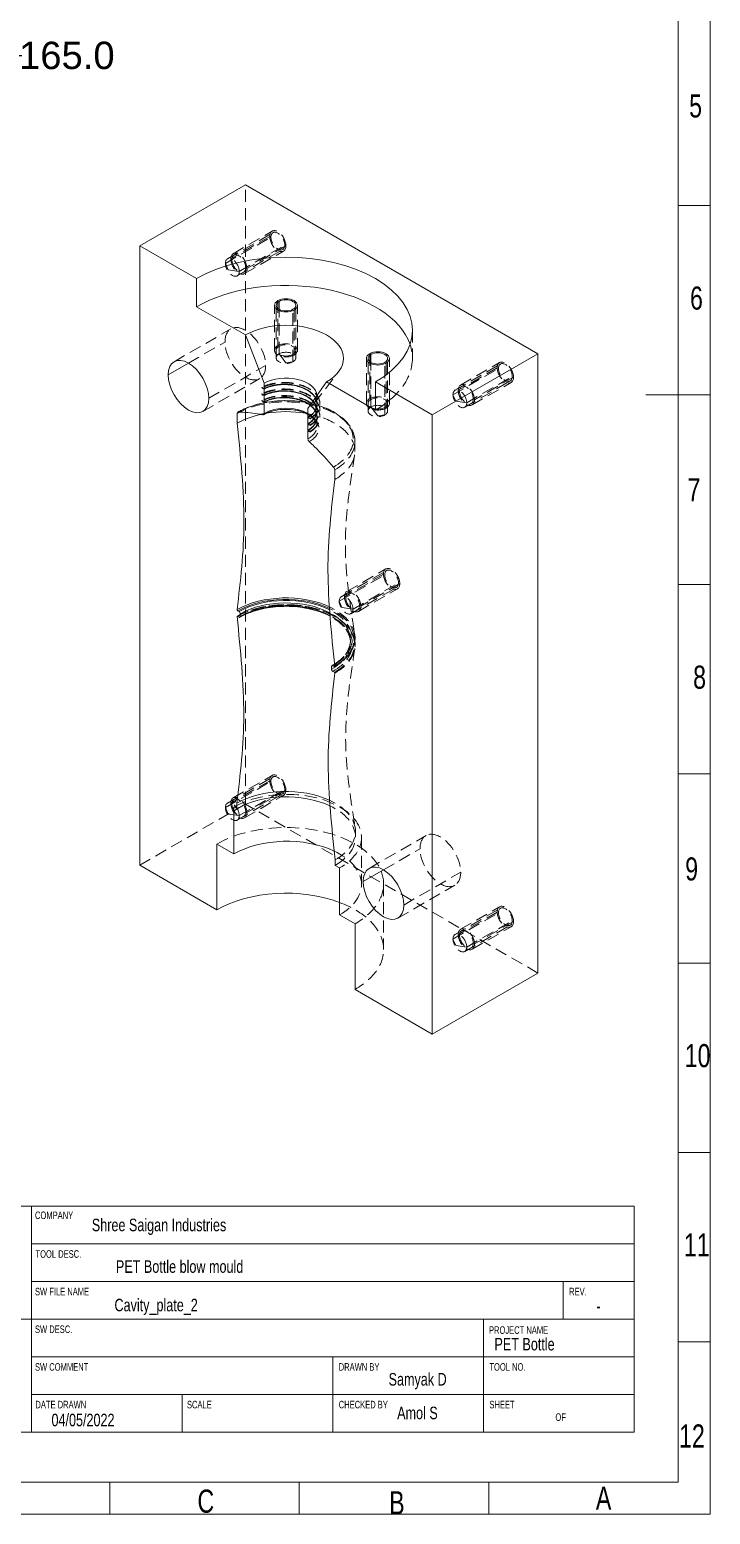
# Model space of a CAD drawing. Header units: millimetres. Extents: x -4200 to 3581, y -7493 to -4075.
# Drawn here: x 595 to 844, y -7493 to -6951 of the extents above; entities that cross this region are included whole.
import ezdxf
from ezdxf.enums import TextEntityAlignment as Align

# ---------------------------------------------------------------- set-up
doc = ezdxf.new("R2010")
doc.units = ezdxf.units.MM
doc.header["$LTSCALE"] = 0.7
doc.linetypes.add('HIDDEN', pattern=[9.525, 6.35, -3.175])
doc.linetypes.add('SLD-SOLID', pattern=[0])
doc.layers.add('BORDER', color=174, linetype='Continuous')
doc.layers.add('DIM___NOTES', color=5, linetype='SLD-SOLID')
doc.layers.add('dim', color=50, linetype='Continuous', lineweight=5)
doc.layers.add('out txt', color=202, linetype='Continuous', lineweight=13)
doc.styles.add('SLDTEXTSTYLE0', font='TXT', dxfattribs={"width": 0.75})
doc.styles.get("Standard").update_dxf_attribs({"font": 'arial.ttf'})
doc.dimstyles.get("Standard").update_dxf_attribs({"dimtxt": 10, "dimasz": 11, "dimexe": 0.18, "dimexo": 0.0625, "dimgap": 0.09, "dimtad": 0, "dimtih": 1, "dimtoh": 1, "dimdec": 1, "dimzin": 0, "dimdsep": 46, "dimtxsty": 'Standard', "dimcen": 0.09, "dimadec": 0, "dimazin": 0, "dimtfac": 1, "dimtdec": 1, "dimtofl": 0, "dimtmove": 0, "dimatfit": 3, "dimfxl": 1, "dimtolj": 1, "dimtzin": 0, "dimarcsym": 0})

# ---------------------------------------------------------------- blocks, each defined once
blk = doc.blocks.new('*D62')
at = {"layer": 'Defpoints', "color": 0, "transparency": 16777216}
for p in [(553.14, -6960.43), (592.53, -6960.43), (463.14, -7125.43)]:
    blk.add_point(p, dxfattribs=at)
at = {"layer": 'dim', "color": 0, "lineweight": -2, "transparency": 16777216}
blk.add_line((553.2, -6960.43), (592.53, -6960.43), dxfattribs=at)
at = {"layer": 'dim', "color": 0, "lineweight": 9, "transparency": 16777216, "insert": (609.01, -6960.43), "char_height": 10, "attachment_point": 5}
blk.add_mtext('\\A1;165.0', dxfattribs=at)
blk = doc.blocks.new('out border')
at = {"layer": 'out txt', "linetype": 'SLD-SOLID'}
for p, q in [((688.92, 505.03), (688.92, -505.03)), ((688.92, 87.99), (703.88, 87.99)), ((688.92, 87.99), (703.88, 87.99)), ((703.88, 0), (673.96, 0)), ((688.92, 0), (703.88, 0)), ((688.92, -87.99), (703.88, -87.99)), ((688.92, -87.99), (703.88, -87.99)), ((688.92, -175.97), (703.88, -175.97)), ((688.92, -175.97), (703.88, -175.97)), ((688.92, -263.96), (703.88, -263.96)), ((688.92, -263.96), (703.88, -263.96)), ((688.92, -351.94), (703.88, -351.94)), ((688.92, -351.94), (703.88, -351.94)), ((688.92, -439.93), (703.88, -439.93)), ((688.92, -439.93), (703.88, -439.93)), ((688.92, -505.03), (-14.96, -505.03)), ((424.97, -505.03), (424.97, -519.99)), ((512.95, -505.03), (512.95, -519.99)), ((600.94, -505.03), (600.94, -519.99))]:
    blk.add_line(p, q, dxfattribs=at)
blk.add_lwpolyline([(-29.92, -519.99), (-29.92, 519.99), (703.88, 519.99), (703.88, -519.99)], close=True, dxfattribs=at)
at = {"layer": 'out txt', "linetype": 'Continuous', "attachment_point": 2, "style": 'SLDTEXTSTYLE0'}
for s, insert, char_height in [('5', (697.05, 139.62), 10.73), ('6', (697.45, 50.35), 10.73), ('7', (696.3, -38.73), 10.73), ('8', (698.9, -125.75), 10.73), ('9', (695.22, -214.83), 10.73), ('10', (697.98, -301.55), 10.727), ('11', (697.6, -389.44), 10.727), ('12', (695.34, -478.23), 10.727), ('C', (469.53, -508.51), 10.73), ('B', (558.3, -509.25), 10.73), ('A', (654.32, -507.09), 10.73)]:
    blk.add_mtext(s, dxfattribs=dict(at, insert=insert, char_height=char_height))

msp = doc.modelspace()

# ---------------------------------------------------------------- linework, layer by layer
at = {"color": 6, "linetype": 'Continuous', "lineweight": 0, "extrusion": (1.66533e-16, 0.816497, 0.57735)}
for p, q in [((635.63, -7029.94), (674.23, -7007.66)), ((674.23, -7007.66), (781.12, -7069.37)), ((635.63, -7029.94), (656.41, -7041.94)), ((635.63, -7256.22), (635.63, -7029.94)), ((656.41, -7041.94), (656.41, -7052.23)), ((686.55, -7053.15), (686.55, -7050.23)), ((674.23, -7062.51), (656.41, -7052.23)), ((674.23, -7062.51), (681.05, -7080.17)), ((646.02, -7077.08), (653.44, -7072.8)), ((720.14, -7072.54), (720.14, -7069.63)), ((742.52, -7091.66), (781.12, -7069.37)), ((781.12, -7069.37), (781.12, -7295.65)), ((681.05, -7080.17), (681.05, -7082.1)), ((681.05, -7082.28), (681.05, -7084.5)), ((703.92, -7079.66), (697.09, -7089.43)), ((721.73, -7089.94), (703.92, -7079.66)), ((721.73, -7079.66), (742.52, -7091.66)), ((721.73, -7079.66), (721.73, -7089.94)), ((681.05, -7084.68), (681.05, -7086.9)), ((681.05, -7087.08), (681.05, -7091.22)), ((697.09, -7089.43), (697.09, -7092.56)), ((671.26, -7094.79), (671.26, -7091.21)), ((697.09, -7092.73), (697.09, -7094.96)), ((742.52, -7091.66), (742.52, -7317.94)), ((697.09, -7095.13), (697.09, -7097.36)), ((697.09, -7097.53), (697.09, -7100.48)), ((706.89, -7111.78), (706.89, -7115.36)), ((671.36, -7165.32), (671.92, -7165.64)), ((671.92, -7163.58), (671.46, -7163.32)), ((672.39, -7165.36), (672.39, -7164.4)), ((705.75, -7183.66), (705.75, -7184.62)), ((706.68, -7183.65), (706.23, -7183.39)), ((706.23, -7185.45), (706.78, -7185.77)), ((670.08, -7234.97), (670.08, -7252.12)), ((670.08, -7234.97), (671.11, -7235.57)), ((671.11, -7235.57), (671.11, -7233.59)), ((663.83, -7248.51), (663.83, -7272.51)), ((663.83, -7248.51), (670.08, -7252.12)), ((663.83, -7272.51), (635.63, -7256.22)), ((707.03, -7254.32), (707.03, -7256.31)), ((707.03, -7256.31), (708.68, -7257.26)), ((708.68, -7257.26), (708.68, -7274.4)), ((717.28, -7262.22), (724.7, -7257.94)), ((708.68, -7274.4), (714.31, -7277.65)), ((714.31, -7277.65), (714.31, -7301.65)), ((742.52, -7317.94), (781.12, -7295.65)), ((742.52, -7317.94), (714.31, -7301.65))]:
    msp.add_line(p, q, dxfattribs=at)
at = {"color": 3, "linetype": 'HIDDEN', "lineweight": 0, "extrusion": (1.66533e-16, 0.816497, 0.57735)}
for p, q in [((674.23, -7233.94), (674.23, -7007.66)), ((666.95, -7036.37), (683.58, -7026.77)), ((667.69, -7034.74), (684.32, -7025.14)), ((683.13, -7026.51), (668.88, -7034.74)), ((669.75, -7032.82), (684, -7024.59)), ((672, -7039.29), (688.63, -7029.69)), ((689.07, -7029.94), (674.82, -7038.17)), ((671.26, -7040.92), (687.89, -7031.32)), ((673.95, -7040.09), (688.2, -7031.87)), ((667.96, -7038.7), (666.95, -7036.37)), ((667.96, -7038.7), (672, -7039.29)), ((686.1, -7049.98), (686.1, -7066.43)), ((684.87, -7068.15), (684.87, -7051.69)), ((685.5, -7070.89), (685.5, -7051.69)), ((686.55, -7069.43), (686.55, -7053.15)), ((691.6, -7072.35), (691.6, -7053.15)), ((692.04, -7053.4), (692.04, -7069.86)), ((692.64, -7070.89), (692.64, -7051.69)), ((693.27, -7068.15), (693.27, -7051.69)), ((648.19, -7072.28), (668.98, -7060.28)), ((735.26, -7060.8), (735.26, -7071.09)), ((653.44, -7072.8), (666.8, -7065.09)), ((689.07, -7072.64), (686.55, -7069.43)), ((689.07, -7072.64), (691.6, -7072.35)), ((718.46, -7087.54), (718.46, -7071.09)), ((719.09, -7090.28), (719.09, -7071.09)), ((719.69, -7069.37), (719.69, -7085.83)), ((720.14, -7088.83), (720.14, -7072.54)), ((725.19, -7091.74), (725.19, -7072.54)), ((725.63, -7072.8), (725.63, -7089.26)), ((726.23, -7090.28), (726.23, -7071.09)), ((726.86, -7087.54), (726.86, -7071.09)), ((750.83, -7082.74), (767.45, -7073.14)), ((752.89, -7080.82), (767.14, -7072.59)), ((658.69, -7090.46), (679.47, -7078.46)), ((660.86, -7085.66), (681.65, -7073.66)), ((699.43, -7087.46), (708.25, -7076.01)), ((750.09, -7084.37), (766.72, -7074.77)), ((766.27, -7074.51), (752.02, -7082.74)), ((755.14, -7087.28), (771.76, -7077.68)), ((772.21, -7077.94), (757.96, -7086.17)), ((754.4, -7088.92), (771.02, -7079.32)), ((757.09, -7088.09), (771.34, -7079.86)), ((700.41, -7084.8), (700.41, -7087.63)), ((700.41, -7087.8), (700.41, -7090.03)), ((701.5, -7087.62), (701.5, -7087.8)), ((722.66, -7092.04), (720.14, -7088.83)), ((751.1, -7086.7), (750.09, -7084.37)), ((751.1, -7086.7), (755.14, -7087.28)), ((700.41, -7090.2), (700.41, -7092.43)), ((700.41, -7092.6), (700.41, -7095.85)), ((701.5, -7090.04), (701.5, -7090.21)), ((701.5, -7092.44), (701.5, -7092.61)), ((722.66, -7092.04), (725.19, -7091.74)), ((714.27, -7105.07), (714.27, -7101.5)), ((709.26, -7158.16), (725.89, -7148.56)), ((711.32, -7156.25), (725.57, -7148.02)), ((708.52, -7159.8), (725.15, -7150.2)), ((724.7, -7149.94), (710.45, -7158.17)), ((712.83, -7164.35), (729.46, -7154.75)), ((713.57, -7162.71), (730.19, -7153.11)), ((730.64, -7153.37), (716.39, -7161.6)), ((709.53, -7162.13), (708.52, -7159.8)), ((715.52, -7163.52), (729.77, -7155.29)), ((709.53, -7162.13), (713.57, -7162.71)), ((712.66, -7174.99), (712.66, -7174.03)), ((667.69, -7233.59), (684.32, -7223.99)), ((669.75, -7231.67), (684, -7223.45)), ((666.95, -7235.22), (683.58, -7225.62)), ((683.13, -7225.37), (668.88, -7233.6)), ((671.26, -7239.77), (687.89, -7230.17)), ((672, -7238.14), (688.63, -7228.54)), ((689.07, -7228.8), (674.82, -7237.02)), ((635.63, -7256.22), (674.23, -7233.94)), ((667.96, -7237.56), (666.95, -7235.22)), ((673.95, -7238.95), (688.2, -7230.72)), ((781.12, -7295.65), (674.23, -7233.94)), ((667.96, -7237.56), (672, -7238.14)), ((714.47, -7245.94), (714.47, -7243.96)), ((716.68, -7246.12), (716.68, -7263.26)), ((719.45, -7257.42), (740.24, -7245.42)), ((724.7, -7257.94), (738.06, -7250.22)), ((724.76, -7263.08), (724.76, -7287.08)), ((732.12, -7270.8), (752.91, -7258.8)), ((729.95, -7275.6), (750.73, -7263.6)), ((750.09, -7283.22), (766.72, -7273.62)), ((750.83, -7281.59), (767.45, -7271.99)), ((766.27, -7273.37), (752.02, -7281.6)), ((752.89, -7279.67), (767.14, -7271.44)), ((754.4, -7287.77), (771.02, -7278.17)), ((755.14, -7286.14), (771.76, -7276.54)), ((757.09, -7286.95), (771.34, -7278.72)), ((772.21, -7276.8), (757.96, -7285.02)), ((751.1, -7285.56), (750.09, -7283.22)), ((751.1, -7285.56), (755.14, -7286.14))]:
    msp.add_line(p, q, dxfattribs=at)
at = {"color": 3, "linetype": 'HIDDEN', "lineweight": 0}
for centre, major_axis, start_param, end_param in [((686.1, -7028.23), (-2.1, 3.64), -2.356194, 0.785398), ((686.1, -7028.23), (2.1, -3.64), -2.356194, 0.785398), ((669.48, -7037.83), (-1.78, 3.09), -2.356194, 0.785398), ((671.85, -7036.46), (-2.1, 3.64), -2.356194, 0.785398), ((689.07, -7068.15), (-4.2, 0), -0.785398, 2.356194), ((689.07, -7068.15), (-3.57, 0), -3.926991, 2.356194), ((689.07, -7071.09), (46.19, 0), -0.785398, 0.194063), ((689.07, -7070.89), (-3.57, 0), -0.785398, 2.356194), ((769.24, -7076.23), (-2.1, 3.64), -2.356194, 0.785398), ((769.24, -7076.23), (2.1, -3.64), -2.356194, 0.785398), ((752.61, -7085.83), (-1.78, 3.09), -2.356194, 0.785398), ((754.99, -7084.46), (-2.1, 3.64), -2.356194, 0.785398), ((689.07, -7100.73), (24.59, 0), -0.785398, 2.356194), ((689.07, -7101.5), (25.19, 0), -0.785398, 2.305805), ((689.07, -7096.59), (12.01, 0), -0.785398, 2.356194), ((722.66, -7087.54), (-4.2, 0), -0.785398, 2.356194), ((722.66, -7090.28), (-3.57, 0), -0.785398, 2.356194), ((722.66, -7087.54), (-3.57, 0), -3.926991, 2.356194), ((689.07, -7105.07), (-25.19, 0), -1.281623, -1.196846), ((689.07, -7105.07), (25.19, 0), -0.785398, 1.281623), ((689.07, -7095.85), (11.34, 0), -0.785398, 0.785398), ((727.67, -7151.65), (-2.1, 3.64), -2.356194, 0.785398), ((727.67, -7151.65), (2.1, -3.64), -2.356194, 0.785398), ((689.07, -7175.54), (25.05, 0), -0.785398, 2.356194), ((689.07, -7175.74), (25.26, 0), -0.785398, 2.346514), ((689.07, -7175.54), (24.26, 0), -0.785398, 2.356194), ((711.04, -7161.25), (-1.78, 3.09), -2.356194, 0.785398), ((713.42, -7159.88), (-2.1, 3.64), -2.356194, 0.785398), ((689.07, -7173.17), (25.24, 0), -0.785398, 0.891812), ((689.07, -7173.49), (24.9, 0), -0.771408, 0.878526), ((689.07, -7173.49), (24.26, 0), -0.746962, 0.854485), ((689.07, -7174.03), (23.59, 0), -0.785398, 0.824743), ((689.07, -7174.99), (23.59, 0), -0.785398, 0.820328), ((686.1, -7227.08), (-2.1, 3.64), -2.356194, 0.785398), ((686.1, -7227.08), (2.1, -3.64), -2.356194, 0.785398), ((669.48, -7236.68), (-1.78, 3.09), -2.356194, 0.785398), ((671.85, -7235.31), (-2.1, 3.64), -2.356194, 0.785398), ((689.07, -7243.96), (25.4, 0), -0.785398, 0.892301), ((689.07, -7245.94), (25.4, 0), -0.785398, 0.884855), ((769.24, -7275.08), (-2.1, 3.64), -2.356194, 0.785398), ((769.24, -7275.08), (2.1, -3.64), -2.356194, 0.785398), ((754.99, -7283.31), (-2.1, 3.64), -2.356194, 0.785398), ((752.61, -7284.68), (-1.78, 3.09), -2.356194, 0.785398)]:
    msp.add_ellipse(centre, major_axis=major_axis, ratio=0.57735, start_param=start_param, end_param=end_param, dxfattribs=at)
at = {"color": 3, "linetype": 'HIDDEN', "lineweight": 0, "extrusion": (-5.92297e-17, 1.581e-16, -1)}
for centre, major_axis, start_param in [((686.1, -7028.23), (-1.78, 3.09), -0.785398), ((686.1, -7028.23), (1.78, -3.09), -0.785398), ((671.85, -7036.46), (1.78, -3.09), -3.926991), ((669.48, -7037.83), (1.78, -3.09), -0.785398), ((769.24, -7076.23), (-1.78, 3.09), -0.785398), ((769.24, -7076.23), (1.78, -3.09), -0.785398), ((754.99, -7084.46), (1.78, -3.09), -3.926991), ((752.61, -7085.83), (1.78, -3.09), -0.785398), ((727.67, -7151.65), (-1.78, 3.09), -0.785398), ((727.67, -7151.65), (1.78, -3.09), -0.785398), ((711.04, -7161.25), (1.78, -3.09), -0.785398), ((713.42, -7159.88), (1.78, -3.09), -3.926991), ((686.1, -7227.08), (-1.78, 3.09), -0.785398), ((686.1, -7227.08), (1.78, -3.09), -0.785398), ((669.48, -7236.68), (1.78, -3.09), -0.785398), ((671.85, -7235.31), (1.78, -3.09), -3.926991), ((769.24, -7275.08), (-1.78, 3.09), -0.785398), ((769.24, -7275.08), (1.78, -3.09), -0.785398), ((752.61, -7284.68), (1.78, -3.09), -0.785398), ((754.99, -7283.31), (1.78, -3.09), -3.926991)]:
    msp.add_ellipse(centre, major_axis=major_axis, ratio=0.57735, start_param=start_param, end_param=2.356194, dxfattribs=at)
at = {"color": 6, "linetype": 'Continuous', "lineweight": 0, "extrusion": (2.4612e-17, 5.55112e-17, -1)}
msp.add_ellipse((689.07, -7060.8), major_axis=(46.19, 0), ratio=0.57735, start_param=-2.356194, end_param=0.785398, dxfattribs=at)
at = {"color": 3, "linetype": 'HIDDEN', "lineweight": 0, "extrusion": (1.40504e-16, 1.45219e-16, -1)}
for centre in [(671.85, -7036.46), (754.99, -7084.46), (713.42, -7159.88), (671.85, -7235.31), (754.99, -7283.31)]:
    msp.add_ellipse(centre, major_axis=(2.1, -3.64), ratio=0.57735, start_param=-0.785398, end_param=2.356194, dxfattribs=at)
at = {"color": 6, "linetype": 'Continuous', "lineweight": 0}
for centre, major_axis, start_param, end_param in [((689.07, -7071.09), (46.19, 0), 0.194063, 2.356194), ((689.07, -7051.69), (-3.57, 0), -0.785398, 2.356194), ((689.07, -7051.69), (3.57, 0), -0.785398, 2.356194), ((689.07, -7071.09), (21, 0), -0.785398, 2.356194), ((722.66, -7071.09), (-3.57, 0), -0.785398, 2.356194), ((722.66, -7071.09), (3.57, 0), -0.785398, 2.356194), ((689.07, -7095.85), (-11.34, 0), -2.356194, -0.785398), ((671.99, -7091.64), (-0.52, 0.901), -0.349341, 0.785398), ((689.07, -7101.5), (-25.19, 0), -0.835788, -0.785398), ((689.07, -7105.07), (-25.19, 0), -1.196846, -0.785398), ((680.39, -7090.84), (0.473, -0.82), -0.492227, 0.785398), ((689.07, -7105.07), (-25.19, 0), -1.85997, -1.281623), ((689.07, -7173.17), (-25.24, 0), -2.24978, -0.785398), ((689.07, -7173.49), (-24.9, 0), -2.263067, -0.785398), ((689.07, -7173.49), (-24.26, 0), -2.287108, -0.785398), ((689.07, -7174.03), (-23.59, 0), -2.31685, -0.785398), ((689.07, -7174.99), (-23.59, 0), -2.321264, -0.785398), ((671.36, -7165.49), (-0.109, 0.188), -0.785398, 0.909668), ((671.46, -7163.04), (0.173, -0.3), -2.484135, -0.785398), ((689.07, -7175.74), (-25.26, 0), -0.795079, -0.785398), ((689.07, -7173.49), (24.26, 0), -0.785398, -0.746962), ((689.07, -7173.49), (24.9, 0), -0.785398, -0.771408), ((689.07, -7243.96), (-25.4, 0), -2.249292, -0.785398), ((689.07, -7245.94), (-25.4, 0), -2.256738, -0.785398)]:
    msp.add_ellipse(centre, major_axis=major_axis, ratio=0.57735, start_param=start_param, end_param=end_param, dxfattribs=at)
at = {"color": 6, "linetype": 'Continuous', "lineweight": 0, "extrusion": (4.74911e-17, 1.66533e-16, -1)}
for centre, major_axis in [((689.07, -7051.69), (-4.2, 0)), ((689.07, -7051.69), (4.2, 0)), ((722.66, -7071.09), (-4.2, 0)), ((722.66, -7071.09), (4.2, 0))]:
    msp.add_ellipse(centre, major_axis=major_axis, ratio=0.57735, start_param=-2.356194, end_param=0.785398, dxfattribs=at)
at = {"color": 3, "linetype": 'HIDDEN', "lineweight": 0, "extrusion": (1.28814e-17, 1.99733e-16, -1)}
for centre, major_axis in [((674.23, -7069.37), (-5.25, 9.09)), ((674.23, -7069.37), (5.25, -9.09)), ((745.49, -7254.51), (-5.25, 9.09)), ((745.49, -7254.51), (5.25, -9.09))]:
    msp.add_ellipse(centre, major_axis=major_axis, ratio=0.57735, start_param=-0.785398, end_param=2.356194, dxfattribs=at)
at = {"color": 3, "linetype": 'HIDDEN', "lineweight": 0, "extrusion": (4.74911e-17, 1.66533e-16, -1)}
for centre in [(689.07, -7068.15), (722.66, -7087.54)]:
    msp.add_ellipse(centre, major_axis=(4.2, 0), ratio=0.57735, start_param=-2.356194, end_param=0.785398, dxfattribs=at)
at = {"color": 6, "linetype": 'Continuous', "lineweight": 0, "extrusion": (1.28814e-17, 1.99733e-16, -1)}
for centre, major_axis in [((653.44, -7081.37), (-5.25, 9.09)), ((653.44, -7081.37), (5.25, -9.09)), ((724.7, -7266.51), (-5.25, 9.09)), ((724.7, -7266.51), (5.25, -9.09))]:
    msp.add_ellipse(centre, major_axis=major_axis, ratio=0.57735, start_param=-0.785398, end_param=2.356194, dxfattribs=at)
at = {"color": 3, "linetype": 'HIDDEN', "lineweight": 0, "extrusion": (-5.4482e-17, 3.33067e-16, -1)}
for centre in [(689.07, -7070.89), (722.66, -7090.28)]:
    msp.add_ellipse(centre, major_axis=(3.57, 0), ratio=0.57735, start_param=-2.356194, end_param=0.785398, dxfattribs=at)
at = {"color": 6, "linetype": 'Continuous', "lineweight": 0, "extrusion": (5.31888e-17, 1.11022e-16, -1)}
msp.add_ellipse((689.07, -7084.8), major_axis=(11.34, 0), ratio=0.57735, start_param=-2.356194, end_param=-0.018343, dxfattribs=at)
at = {"color": 3, "linetype": 'HIDDEN', "lineweight": 0, "extrusion": (1.3773e-16, 2.22045e-16, -1)}
msp.add_ellipse((689.07, -7084.8), major_axis=(11.34, 0), ratio=0.57735, start_param=-0.018343, end_param=0.785398, dxfattribs=at)
at = {"color": 6, "linetype": 'Continuous', "lineweight": 0, "extrusion": (-4.80741e-17, -2.77556e-17, -1)}
msp.add_ellipse((697.76, -7100.87), major_axis=(-0.473, 0.82), ratio=0.57735, start_param=-2.063023, end_param=-0.785398, dxfattribs=at)
at = {"color": 6, "linetype": 'Continuous', "lineweight": 0, "extrusion": (2.05178e-16, 3.10756e-16, -1)}
msp.add_ellipse((706.15, -7111.36), major_axis=(0.52, -0.901), ratio=0.57735, start_param=-1.920138, end_param=-0.785398, dxfattribs=at)
at = {"color": 6, "linetype": 'Continuous', "lineweight": 0, "extrusion": (9.24296e-17, 1.17463e-16, -1)}
msp.add_ellipse((706.68, -7183.37), major_axis=(0.173, -0.3), ratio=0.57735, start_param=-0.913339, end_param=0.785398, dxfattribs=at)
at = {"color": 6, "linetype": 'Continuous', "lineweight": 0, "extrusion": (1.40504e-16, 1.45219e-16, -1)}
msp.add_ellipse((706.78, -7185.95), major_axis=(0.109, -0.188), ratio=0.57735, start_param=-2.356194, end_param=-0.661129, dxfattribs=at)
at = {"color": 3, "linetype": 'HIDDEN', "lineweight": 0, "extrusion": (9.05934e-17, 3.33067e-16, -1)}
msp.add_ellipse((689.38, -7246.12), major_axis=(27.29, 0), ratio=0.57735, start_param=-2.356194, end_param=0.785398, dxfattribs=at)
at = {"color": 3, "linetype": 'HIDDEN', "lineweight": 0, "extrusion": (1.03587e-16, 1.11022e-16, -1)}
msp.add_ellipse((689.07, -7263.08), major_axis=(35.69, 0), ratio=0.57735, start_param=-2.356194, end_param=0.785398, dxfattribs=at)
at = {"color": 6, "linetype": 'Continuous', "lineweight": 0, "extrusion": (9.05934e-17, 5.55112e-17, -1)}
msp.add_ellipse((689.38, -7263.26), major_axis=(27.29, 0), ratio=0.57735, start_param=-2.356194, end_param=-0.883886, dxfattribs=at)
at = {"color": 3, "linetype": 'HIDDEN', "lineweight": 0, "extrusion": (5.55112e-17, 1.66533e-16, -1)}
msp.add_ellipse((689.38, -7263.26), major_axis=(27.29, 0), ratio=0.57735, start_param=-0.883886, end_param=0.785398, dxfattribs=at)
at = {"color": 6, "linetype": 'Continuous', "lineweight": 0, "extrusion": (1.34967e-16, 2.22045e-16, -1)}
msp.add_ellipse((689.07, -7287.08), major_axis=(35.69, 0), ratio=0.57735, start_param=-2.356194, end_param=-0.989133, dxfattribs=at)
at = {"color": 3, "linetype": 'HIDDEN', "lineweight": 0, "extrusion": (2.41313e-17, 3.33067e-16, -1)}
msp.add_ellipse((689.07, -7287.08), major_axis=(35.69, 0), ratio=0.57735, start_param=-0.989133, end_param=0.785398, dxfattribs=at)
at = {"color": 3, "linetype": 'HIDDEN', "lineweight": 0}
for points, knots in [([(697.86, -7093.01), (699.01, -7092.29), (699.94, -7091.44), (701.18, -7089.61), (701.5, -7088.62), (701.5, -7086.39), (701.01, -7085.4), (700.02, -7083.95), (699.18, -7083.08), (696.86, -7081.64), (695.52, -7081.01), (692.36, -7080.15), (690.77, -7079.92), (687.14, -7079.79), (685.52, -7080.02), (683.68, -7080.38), (682.93, -7080.58), (681.53, -7081.06), (680.88, -7081.34), (680.28, -7081.66)], [-3.214168, -3.214168, -3.214168, -3.214168, -2.889798, -2.889798, -2.568815, -2.568815, -2.161874, -2.161874, -1.685409, -1.685409, -1.322539, -1.322539, -1.005683, -1.005683, -0.599771, -0.599771, -0.300042, -0.300042, -0.000003, -0.000003, -0.000003, -0.000003]), ([(697.86, -7095.41), (698.46, -7095.04), (698.99, -7094.64), (699.91, -7093.78), (700.3, -7093.32), (701.36, -7091.7), (701.51, -7090.68), (701.48, -7089.24), (701.31, -7088.22), (699.88, -7086.17), (698.98, -7085.35), (696.74, -7083.97), (695.41, -7083.4), (692.06, -7082.46), (690.38, -7082.31), (688.01, -7082.22), (686.33, -7082.25), (683.68, -7082.78), (682.93, -7082.98), (681.53, -7083.46), (680.88, -7083.74), (680.28, -7084.06)], [-5.036808, -5.036808, -5.036808, -5.036808, -4.735921, -4.735921, -4.434111, -4.434111, -3.707412, -3.707412, -3.032896, -3.032896, -2.518405, -2.518405, -2.003913, -2.003913, -1.329398, -1.329398, -0.602699, -0.602699, -0.300889, -0.300889, -0.000002, -0.000002, -0.000002, -0.000002]), ([(697.86, -7093.18), (699.01, -7092.46), (699.94, -7091.61), (701.18, -7089.78), (701.5, -7088.79), (701.5, -7086.56), (701.01, -7085.58), (700.02, -7084.12), (699.18, -7083.25), (696.86, -7081.81), (695.52, -7081.19), (692.36, -7080.33), (690.77, -7080.09), (687.14, -7079.96), (685.52, -7080.19), (683.68, -7080.55), (682.93, -7080.75), (681.59, -7081.21), (680.99, -7081.47), (680.44, -7081.75)], [0.000003, 0.000003, 0.000003, 0.000003, 0.583642, 0.583642, 1.161186, 1.161186, 1.893394, 1.893394, 2.750695, 2.750695, 3.403606, 3.403606, 3.973724, 3.973724, 4.704081, 4.704081, 5.243382, 5.243382, 5.736468, 5.736468, 5.736468, 5.736468]), ([(697.86, -7095.58), (698.46, -7095.21), (698.99, -7094.81), (699.91, -7093.95), (700.3, -7093.49), (701.36, -7091.87), (701.51, -7090.85), (701.48, -7089.41), (701.31, -7088.39), (699.88, -7086.34), (698.98, -7085.52), (696.74, -7084.14), (695.41, -7083.57), (692.06, -7082.63), (690.38, -7082.48), (688.01, -7082.39), (686.33, -7082.43), (683.68, -7082.95), (682.93, -7083.15), (681.59, -7083.61), (680.99, -7083.86), (680.44, -7084.15)], [0.000002, 0.000002, 0.000002, 0.000002, 0.300889, 0.300889, 0.602699, 0.602699, 1.329398, 1.329398, 2.003913, 2.003913, 2.518405, 2.518405, 3.032896, 3.032896, 3.707412, 3.707412, 4.434111, 4.434111, 4.735921, 4.735921, 5.010796, 5.010796, 5.010796, 5.010796]), ([(671.47, -7090.74), (673.42, -7089.61), (675.66, -7088.69), (680.53, -7087.3), (683.14, -7086.84), (688.47, -7086.43), (691.19, -7086.48), (696.46, -7087.08), (699.02, -7087.62), (703.73, -7089.18), (705.87, -7090.18), (709.54, -7092.56), (711.06, -7093.95), (713.25, -7096.94), (713.94, -7098.56), (714.24, -7100.64), (714.27, -7101.07), (714.27, -7101.5)], [0, 0, 0, 0, 0.326988, 0.326988, 0.653227, 0.653227, 0.978558, 0.978558, 1.303989, 1.303989, 1.630462, 1.630462, 1.957187, 1.957187, 2.274489, 2.274489, 2.356194, 2.356194, 2.356194, 2.356194]), ([(697.86, -7097.81), (698.45, -7097.44), (698.99, -7097.04), (699.91, -7096.17), (700.3, -7095.71), (701.03, -7094.59), (701.52, -7093.61), (701.48, -7091.4), (701.16, -7090.43), (699.85, -7088.5), (698.86, -7087.68), (696.54, -7086.24), (695.12, -7085.71), (692.73, -7085.06), (691.11, -7084.72), (687.45, -7084.61), (685.83, -7084.74), (682.82, -7085.36), (681.44, -7085.84), (680.28, -7086.46)], [-5.783241, -5.783241, -5.783241, -5.783241, -5.243382, -5.243382, -4.704081, -4.704081, -3.973724, -3.973724, -3.403606, -3.403606, -2.750695, -2.750695, -1.893394, -1.893394, -1.161186, -1.161186, -0.583642, -0.583642, -0.000003, -0.000003, -0.000003, -0.000003]), ([(697.86, -7097.98), (698.45, -7097.61), (698.99, -7097.21), (699.91, -7096.34), (700.3, -7095.89), (701.03, -7094.76), (701.52, -7093.78), (701.48, -7091.57), (701.16, -7090.6), (699.85, -7088.68), (698.86, -7087.85), (696.54, -7086.41), (695.12, -7085.88), (692.73, -7085.23), (691.11, -7084.89), (687.45, -7084.78), (685.83, -7084.92), (682.89, -7085.52), (681.56, -7085.97), (680.44, -7086.55)], [0.000003, 0.000003, 0.000003, 0.000003, 0.300042, 0.300042, 0.599771, 0.599771, 1.005683, 1.005683, 1.322539, 1.322539, 1.685409, 1.685409, 2.161874, 2.161874, 2.568815, 2.568815, 2.889798, 2.889798, 3.19972, 3.19972, 3.19972, 3.19972]), ([(699.85, -7085.48), (700.07, -7085.9), (700.23, -7086.34), (700.38, -7087.07), (700.41, -7087.37), (700.4, -7088.57), (700.1, -7089.47), (699.35, -7090.58), (699.14, -7090.84), (698.41, -7091.63), (697.8, -7092.12), (697.09, -7092.56)], [-1.491, -1.491, -1.491, -1.491, -1.230117, -1.230117, -1.05855, -1.05855, -0.525662, -0.525662, -0.357448, -0.357448, -0.000003, -0.000003, -0.000003, -0.000003]), ([(699, -7086.69), (699.43, -7087.16), (699.76, -7087.66), (700.13, -7088.47), (700.22, -7088.75), (700.51, -7089.95), (700.43, -7090.87), (699.92, -7092.08), (699.74, -7092.4), (698.96, -7093.54), (698.13, -7094.31), (697.09, -7094.96)], [-1.745479, -1.745479, -1.745479, -1.745479, -1.429137, -1.429137, -1.258785, -1.258785, -0.722684, -0.722684, -0.528043, -0.528043, -0.000002, -0.000002, -0.000002, -0.000002]), ([(697.99, -7088.14), (698.64, -7088.65), (699.16, -7089.21), (699.87, -7090.26), (700.09, -7090.73), (700.39, -7091.74), (700.44, -7092.28), (700.36, -7093.18), (700.28, -7093.55), (700.03, -7094.24), (699.88, -7094.56), (699.41, -7095.32), (699.06, -7095.76), (698.19, -7096.6), (697.67, -7097), (697.09, -7097.36)], [-1.963053, -1.963053, -1.963053, -1.963053, -1.588002, -1.588002, -1.300409, -1.300409, -0.988959, -0.988959, -0.769835, -0.769835, -0.577947, -0.577947, -0.293894, -0.293894, -0.000003, -0.000003, -0.000003, -0.000003]), ([(697.23, -7092.64), (697.88, -7092.22), (698.44, -7091.76), (699.14, -7091.01), (699.35, -7090.75), (700.1, -7089.64), (700.4, -7088.74), (700.41, -7087.54), (700.38, -7087.24), (700.23, -7086.48), (700.05, -7086.01), (699.8, -7085.55)], [-4.22738, -4.22738, -4.22738, -4.22738, -3.893972, -3.893972, -3.725758, -3.725758, -3.19287, -3.19287, -3.021303, -3.021303, -2.740631, -2.740631, -2.740631, -2.740631]), ([(697.23, -7095.04), (698.15, -7094.45), (698.9, -7093.76), (699.68, -7092.68), (699.88, -7092.33), (700.42, -7091.09), (700.51, -7090.17), (700.24, -7088.96), (700.14, -7088.67), (699.76, -7087.82), (699.4, -7087.28), (698.94, -7086.78)], [-4.229884, -4.229884, -4.229884, -4.229884, -3.754138, -3.754138, -3.54085, -3.54085, -3.00406, -3.00406, -2.828505, -2.828505, -2.492025, -2.492025, -2.492025, -2.492025]), ([(697.23, -7097.44), (697.75, -7097.1), (698.22, -7096.74), (699.06, -7095.93), (699.41, -7095.49), (699.88, -7094.73), (700.03, -7094.41), (700.28, -7093.72), (700.36, -7093.35), (700.44, -7092.45), (700.39, -7091.91), (700.09, -7090.91), (699.87, -7090.43), (699.15, -7089.35), (698.59, -7088.77), (697.91, -7088.25)], [-4.227326, -4.227326, -4.227326, -4.227326, -3.957472, -3.957472, -3.673419, -3.673419, -3.481531, -3.481531, -3.262407, -3.262407, -2.950957, -2.950957, -2.663364, -2.663364, -2.273403, -2.273403, -2.273403, -2.273403]), ([(697.09, -7091.54), (697.91, -7092), (698.6, -7092.52), (699.66, -7093.62), (700.03, -7094.2), (700.35, -7095.14), (700.41, -7095.49), (700.41, -7095.85)], [1.5465516, 1.5465516, 1.5465516, 1.5465516, 1.8484293, 1.8484293, 2.1598631, 2.1598631, 2.3561945, 2.3561945, 2.3561945, 2.3561945]), ([(714.17, -7106.36), (713.82, -7108.61), (713.48, -7110.84), (712.51, -7117.4), (711.93, -7121.7), (711.12, -7129.77), (710.86, -7133.55), (710.74, -7140.34), (710.82, -7143.37), (711.18, -7149.22), (711.44, -7152.02), (712.14, -7158.1), (712.6, -7161.4), (713.46, -7167.08), (713.83, -7169.45), (714.21, -7171.84)], [0, 0, 0, 0, 10.000522, 10.000522, 29.559073, 29.559073, 47.055021, 47.055021, 61.316941, 61.316941, 74.208489, 74.208489, 89.228986, 89.228986, 99.86917, 99.86917, 99.86917, 99.86917]), ([(671.25, -7165.31), (673.17, -7164.2), (675.39, -7163.28), (680.22, -7161.88), (682.82, -7161.41), (688.16, -7160.97), (690.89, -7161), (696.19, -7161.55), (698.77, -7162.07), (703.51, -7163.56), (705.67, -7164.53), (709.36, -7166.82), (710.89, -7168.14), (713.15, -7171), (713.89, -7172.54), (714.37, -7175.08), (714.39, -7176.06), (714.24, -7177.03)], [0, 0, 0, 0, 0.321461, 0.321461, 0.642742, 0.642742, 0.963831, 0.963831, 1.284932, 1.284932, 1.606242, 1.606242, 1.927685, 1.927685, 2.247589, 2.247589, 2.444637, 2.444637, 2.444637, 2.444637]), ([(712.66, -7174.99), (712.66, -7174.25), (712.55, -7173.5), (712.1, -7172.03), (711.76, -7171.29), (710.87, -7169.88), (710.32, -7169.19), (709.03, -7167.88), (708.28, -7167.25), (706.75, -7166.17), (705.99, -7165.71), (705.18, -7165.28)], [0, 0, 0, 0, 4.892829, 4.892829, 9.763515, 9.763515, 14.570674, 14.570674, 19.325796, 19.325796, 23.309189, 23.309189, 23.309189, 23.309189]), ([(714.21, -7171.84), (714.35, -7172.71), (714.35, -7173.59), (714.1, -7175.33), (713.84, -7176.2), (713.07, -7177.88), (712.55, -7178.69), (711.3, -7180.26), (710.55, -7181), (708.85, -7182.41), (707.9, -7183.07), (706.85, -7183.67)], [2.2651039, 2.2651039, 2.2651039, 2.2651039, 2.4404017, 2.4404017, 2.6156994, 2.6156994, 2.7909972, 2.7909972, 2.9662949, 2.9662949, 3.1415927, 3.1415927, 3.1415927, 3.1415927]), ([(706.85, -7182.77), (707.41, -7182.4), (707.94, -7182.02), (709.18, -7181.01), (709.84, -7180.37), (710.96, -7179.03), (711.42, -7178.34), (712.12, -7176.94), (712.37, -7176.22), (712.61, -7175.01), (712.66, -7174.52), (712.66, -7174.03)], [1.679877, 1.679877, 1.679877, 1.679877, 4.734725, 4.734725, 9.455027, 9.455027, 14.179423, 14.179423, 18.942139, 18.942139, 22.128194, 22.128194, 22.128194, 22.128194]), ([(714.24, -7177.03), (713.89, -7179.28), (713.55, -7181.51), (712.59, -7188.06), (712.01, -7192.35), (711.21, -7200.39), (710.96, -7204.16), (710.84, -7210.93), (710.92, -7213.95), (711.29, -7219.8), (711.56, -7222.6), (712.26, -7228.69), (712.72, -7231.99), (713.59, -7237.74), (713.97, -7240.17), (714.36, -7242.62)], [0, 0, 0, 0, 10.000525, 10.000525, 29.524097, 29.524097, 46.956737, 46.956737, 61.179227, 61.179227, 74.097845, 74.097845, 89.140872, 89.140872, 100.045343, 100.045343, 100.045343, 100.045343])]:
    msp.add_open_spline(points, degree=3, knots=knots, dxfattribs=at)
at = {"color": 6, "linetype": 'Continuous', "lineweight": 0}
for points, knots in [([(680.28, -7081.83), (680.28, -7081.8), (680.28, -7081.77), (680.28, -7081.72), (680.28, -7081.69), (680.28, -7081.66)], [-0.02523674, -0.02523674, -0.02523674, -0.02523674, -0.01273915, -0.01273915, -0.00023674, -0.00023674, -0.00023674, -0.00023674]), ([(680.28, -7081.66), (680.41, -7081.73), (680.54, -7081.81), (680.8, -7081.96), (680.93, -7082.03), (681.05, -7082.1)], [-0.1297652, -0.1297652, -0.1297652, -0.1297652, -0.0650034, -0.0650034, -0.0000034, -0.0000034, -0.0000034, -0.0000034]), ([(681.05, -7082.28), (680.93, -7082.2), (680.8, -7082.13), (680.54, -7081.98), (680.41, -7081.91), (680.28, -7081.83)], [-0.1302391, -0.1302391, -0.1302391, -0.1302391, -0.0652391, -0.0652391, -0.0004774, -0.0004774, -0.0004774, -0.0004774]), ([(680.28, -7084.23), (680.28, -7084.2), (680.28, -7084.17), (680.28, -7084.12), (680.28, -7084.09), (680.28, -7084.06)], [-0.0250224, -0.0250224, -0.0250224, -0.0250224, -0.01252321, -0.01252321, -0.0000224, -0.0000224, -0.0000224, -0.0000224]), ([(680.28, -7084.06), (680.41, -7084.13), (680.54, -7084.21), (680.8, -7084.36), (680.93, -7084.43), (681.05, -7084.5)], [-0.1299796, -0.1299796, -0.1299796, -0.1299796, -0.0650018, -0.0650018, -0.0000018, -0.0000018, -0.0000018, -0.0000018]), ([(681.05, -7084.68), (680.93, -7084.6), (680.8, -7084.53), (680.54, -7084.38), (680.41, -7084.3), (680.28, -7084.23)], [-0.1300232, -0.1300232, -0.1300232, -0.1300232, -0.0650232, -0.0650232, -0.0000454, -0.0000454, -0.0000454, -0.0000454]), ([(681.05, -7082.1), (681.64, -7081.8), (682.28, -7081.53), (683.65, -7081.08), (684.37, -7080.9), (685.62, -7080.67), (686.13, -7080.6), (687.25, -7080.5), (687.84, -7080.48), (689.31, -7080.48), (690.19, -7080.54), (691.84, -7080.76), (692.62, -7080.92), (694.74, -7081.5), (696, -7082.03), (697.55, -7082.99), (698, -7083.32), (698.73, -7083.98), (699.03, -7084.29), (699.5, -7084.9), (699.69, -7085.19), (699.85, -7085.48)], [-4.251417, -4.251417, -4.251417, -4.251417, -3.956715, -3.956715, -3.671694, -3.671694, -3.479341, -3.479341, -3.264166, -3.264166, -2.952831, -2.952831, -2.663822, -2.663822, -2.131695, -2.131695, -1.883126, -1.883126, -1.671792, -1.671792, -1.491, -1.491, -1.491, -1.491]), ([(699.8, -7085.55), (699.65, -7085.29), (699.48, -7085.04), (699.03, -7084.46), (698.73, -7084.15), (698, -7083.49), (697.55, -7083.16), (696, -7082.2), (694.74, -7081.67), (692.62, -7081.09), (691.84, -7080.93), (690.19, -7080.71), (689.31, -7080.65), (687.84, -7080.65), (687.25, -7080.67), (686.13, -7080.78), (685.62, -7080.84), (684.37, -7081.07), (683.65, -7081.25), (682.28, -7081.7), (681.64, -7081.97), (681.05, -7082.28)], [-2.740631, -2.740631, -2.740631, -2.740631, -2.579628, -2.579628, -2.368294, -2.368294, -2.119725, -2.119725, -1.587598, -1.587598, -1.298589, -1.298589, -0.987254, -0.987254, -0.772079, -0.772079, -0.579726, -0.579726, -0.294705, -0.294705, -0.000003, -0.000003, -0.000003, -0.000003]), ([(681.05, -7084.5), (681.62, -7084.2), (682.25, -7083.94), (683.58, -7083.5), (684.28, -7083.32), (685.45, -7083.1), (685.91, -7083.03), (687.82, -7082.83), (689.32, -7082.84), (691.25, -7083.08), (691.69, -7083.15), (693.57, -7083.52), (694.91, -7083.96), (696.43, -7084.72), (696.78, -7084.91), (697.42, -7085.31), (697.73, -7085.53), (698.38, -7086.05), (698.71, -7086.36), (699, -7086.69)], [-4.254129, -4.254129, -4.254129, -4.254129, -3.966741, -3.966741, -3.688013, -3.688013, -3.517701, -3.517701, -2.984438, -2.984438, -2.821121, -2.821121, -2.289218, -2.289218, -2.125737, -2.125737, -1.962407, -1.962407, -1.745479, -1.745479, -1.745479, -1.745479]), ([(698.94, -7086.78), (698.67, -7086.49), (698.36, -7086.2), (697.74, -7085.71), (697.43, -7085.49), (696.78, -7085.08), (696.44, -7084.89), (694.9, -7084.13), (693.56, -7083.69), (691.69, -7083.32), (691.24, -7083.25), (689.31, -7083.01), (687.8, -7083), (685.88, -7083.21), (685.42, -7083.28), (684.24, -7083.5), (683.55, -7083.68), (682.24, -7084.12), (681.62, -7084.38), (681.05, -7084.68)], [-2.492025, -2.492025, -2.492025, -2.492025, -2.294402, -2.294402, -2.129537, -2.129537, -1.964427, -1.964427, -1.432333, -1.432333, -1.268117, -1.268117, -0.734351, -0.734351, -0.561006, -0.561006, -0.284413, -0.284413, -0.000002, -0.000002, -0.000002, -0.000002]), ([(680.28, -7086.63), (680.28, -7086.6), (680.28, -7086.57), (680.28, -7086.52), (680.28, -7086.49), (680.28, -7086.46)], [-0.02514256, -0.02514256, -0.02514256, -0.02514256, -0.01264094, -0.01264094, -0.00014256, -0.00014256, -0.00014256, -0.00014256]), ([(680.28, -7086.46), (680.41, -7086.53), (680.54, -7086.61), (680.8, -7086.76), (680.93, -7086.83), (681.05, -7086.9)], [-0.1298627, -0.1298627, -0.1298627, -0.1298627, -0.0650026, -0.0650026, -0.0000026, -0.0000026, -0.0000026, -0.0000026]), ([(681.05, -7087.08), (680.93, -7087), (680.8, -7086.93), (680.54, -7086.78), (680.41, -7086.71), (680.28, -7086.63)], [-0.1301409, -0.1301409, -0.1301409, -0.1301409, -0.0651409, -0.0651409, -0.0002809, -0.0002809, -0.0002809, -0.0002809]), ([(681.05, -7086.9), (681.75, -7086.54), (682.52, -7086.23), (683.79, -7085.85), (684.22, -7085.74), (686.04, -7085.37), (687.52, -7085.24), (689.51, -7085.3), (690.01, -7085.34), (691.71, -7085.52), (692.89, -7085.76), (694.52, -7086.27), (695.03, -7086.47), (696.1, -7086.93), (696.63, -7087.22), (697.43, -7087.72), (697.72, -7087.92), (697.99, -7088.14)], [-4.251363, -4.251363, -4.251363, -4.251363, -3.902092, -3.902092, -3.729062, -3.729062, -3.195343, -3.195343, -3.017026, -3.017026, -2.581459, -2.581459, -2.368879, -2.368879, -2.120289, -2.120289, -1.963053, -1.963053, -1.963053, -1.963053]), ([(697.91, -7088.25), (697.66, -7088.06), (697.4, -7087.87), (696.63, -7087.39), (696.1, -7087.11), (695.03, -7086.64), (694.52, -7086.45), (692.89, -7085.93), (691.71, -7085.69), (690.01, -7085.51), (689.51, -7085.47), (687.52, -7085.41), (686.04, -7085.54), (684.22, -7085.91), (683.79, -7086.02), (682.52, -7086.4), (681.75, -7086.71), (681.05, -7087.08)], [-2.273403, -2.273403, -2.273403, -2.273403, -2.131077, -2.131077, -1.882487, -1.882487, -1.669907, -1.669907, -1.23434, -1.23434, -1.056023, -1.056023, -0.522304, -0.522304, -0.349274, -0.349274, -0.000003, -0.000003, -0.000003, -0.000003]), ([(671.22, -7162.86), (672.46, -7152.45), (673.69, -7142.04), (673.72, -7130.93), (673.76, -7119.38), (672.51, -7107.08), (671.26, -7094.79)], [0, 0, 0, 0, 0.490213, 0.490213, 0.490213, 1, 1, 1, 1]), ([(671.68, -7090.69), (674, -7090.78), (676.32, -7090.89), (678.73, -7091.31), (679.34, -7091.42), (679.96, -7091.54), (680.58, -7091.69)], [0, 0, 0, 0, 0.79675, 0.79675, 0.79675, 1, 1, 1, 1]), ([(680.86, -7091.66), (681.67, -7091.19), (682.63, -7090.78), (684.73, -7090.15), (685.88, -7089.92), (688.26, -7089.68), (689.49, -7089.67), (691.89, -7089.87), (693.07, -7090.07), (695.22, -7090.67), (696.21, -7091.06), (697.07, -7091.53), (697.08, -7091.54), (697.09, -7091.54)], [0, 0, 0, 0, 0.305896, 0.305896, 0.613994, 0.613994, 0.923997, 0.923997, 1.234101, 1.234101, 1.542454, 1.542454, 1.546552, 1.546552, 1.546552, 1.546552]), ([(697.09, -7092.56), (697.22, -7092.64), (697.35, -7092.71), (697.6, -7092.86), (697.73, -7092.93), (697.86, -7093.01)], [-0.1301409, -0.1301409, -0.1301409, -0.1301409, -0.0651409, -0.0651409, -0.0002809, -0.0002809, -0.0002809, -0.0002809]), ([(697.86, -7093.18), (697.73, -7093.1), (697.6, -7093.03), (697.35, -7092.88), (697.22, -7092.81), (697.09, -7092.73)], [-0.1298627, -0.1298627, -0.1298627, -0.1298627, -0.0650026, -0.0650026, -0.0000026, -0.0000026, -0.0000026, -0.0000026]), ([(697.09, -7094.96), (697.22, -7095.04), (697.35, -7095.11), (697.6, -7095.26), (697.73, -7095.33), (697.86, -7095.41)], [-0.1300232, -0.1300232, -0.1300232, -0.1300232, -0.0650232, -0.0650232, -0.0000454, -0.0000454, -0.0000454, -0.0000454]), ([(697.86, -7093.01), (697.86, -7093.04), (697.86, -7093.06), (697.86, -7093.12), (697.86, -7093.15), (697.86, -7093.18)], [-0.02514256, -0.02514256, -0.02514256, -0.02514256, -0.01264094, -0.01264094, -0.00014256, -0.00014256, -0.00014256, -0.00014256]), ([(697.86, -7095.58), (697.73, -7095.5), (697.6, -7095.43), (697.35, -7095.28), (697.22, -7095.21), (697.09, -7095.13)], [-0.1299796, -0.1299796, -0.1299796, -0.1299796, -0.0650018, -0.0650018, -0.0000018, -0.0000018, -0.0000018, -0.0000018]), ([(697.09, -7097.36), (697.22, -7097.44), (697.35, -7097.51), (697.6, -7097.66), (697.73, -7097.73), (697.86, -7097.81)], [-0.1302391, -0.1302391, -0.1302391, -0.1302391, -0.0652391, -0.0652391, -0.0004774, -0.0004774, -0.0004774, -0.0004774]), ([(697.86, -7097.98), (697.73, -7097.9), (697.6, -7097.83), (697.35, -7097.68), (697.22, -7097.61), (697.09, -7097.53)], [-0.1297652, -0.1297652, -0.1297652, -0.1297652, -0.0650034, -0.0650034, -0.0000034, -0.0000034, -0.0000034, -0.0000034]), ([(697.86, -7095.41), (697.86, -7095.44), (697.86, -7095.46), (697.86, -7095.52), (697.86, -7095.55), (697.86, -7095.58)], [-0.0250224, -0.0250224, -0.0250224, -0.0250224, -0.01252321, -0.01252321, -0.0000224, -0.0000224, -0.0000224, -0.0000224]), ([(697.86, -7097.81), (697.86, -7097.84), (697.86, -7097.86), (697.86, -7097.92), (697.86, -7097.95), (697.86, -7097.98)], [-0.02523674, -0.02523674, -0.02523674, -0.02523674, -0.01273915, -0.01273915, -0.00023674, -0.00023674, -0.00023674, -0.00023674]), ([(697.56, -7101.49), (698.19, -7102.07), (698.8, -7102.66), (699.42, -7103.26), (701.82, -7105.61), (704.14, -7108.18), (706.46, -7110.77)], [0, 0, 0, 0, 0.20325, 0.20325, 0.20325, 1, 1, 1, 1]), ([(706.89, -7115.36), (705.63, -7126.21), (704.38, -7137.06), (704.42, -7148.65), (704.46, -7159.8), (705.68, -7171.63), (706.92, -7183.47)], [0, 0, 0, 0, 0.509787, 0.509787, 0.509787, 1, 1, 1, 1]), ([(671.11, -7233.59), (672.37, -7223.08), (673.62, -7212.57), (673.65, -7201.36), (673.69, -7189.88), (672.45, -7177.65), (671.21, -7165.43)], [0, 0, 0, 0, 0.494028, 0.494028, 0.494028, 1, 1, 1, 1]), ([(672.39, -7164.4), (672.39, -7164.26), (672.34, -7164.09), (672.25, -7163.94), (672.16, -7163.78), (672.04, -7163.65), (671.92, -7163.58)], [0, 0, 0, 0, 0.5, 0.5, 0.5, 1, 1, 1, 1]), ([(671.92, -7165.64), (671.97, -7165.67), (672.03, -7165.69), (672.09, -7165.7), (672.15, -7165.71), (672.21, -7165.7), (672.25, -7165.67), (672.3, -7165.64), (672.34, -7165.6), (672.36, -7165.55), (672.38, -7165.49), (672.39, -7165.43), (672.39, -7165.36)], [0.0000001, 0.0000001, 0.0000001, 0.0000001, 0.25, 0.25, 0.25, 0.5, 0.5, 0.5, 0.75, 0.75, 0.75, 1, 1, 1, 1]), ([(705.18, -7165.28), (705.03, -7165.2), (704.87, -7165.12), (703.73, -7164.54), (702.66, -7164.09), (700.42, -7163.29), (699.23, -7162.95), (696.77, -7162.37), (695.5, -7162.15), (692.91, -7161.82), (691.59, -7161.71), (688.93, -7161.64), (687.6, -7161.66), (684.96, -7161.84), (683.65, -7162), (681.1, -7162.43), (679.86, -7162.7), (677.48, -7163.37), (676.33, -7163.76), (674.19, -7164.64), (673.18, -7165.14), (672.25, -7165.67)], [23.309189, 23.309189, 23.309189, 23.309189, 24.046766, 24.046766, 28.771375, 28.771375, 33.505152, 33.505152, 38.242157, 38.242157, 42.982872, 42.982872, 47.72606, 47.72606, 52.469858, 52.469858, 57.21229, 57.21229, 61.951648, 61.951648, 66.670795, 66.670795, 66.670795, 66.670795]), ([(706.94, -7186.06), (705.69, -7196.85), (704.45, -7207.64), (704.49, -7219.17), (704.53, -7230.42), (705.78, -7242.37), (707.03, -7254.32)], [0, 0, 0, 0, 0.505972, 0.505972, 0.505972, 1, 1, 1, 1]), ([(706.23, -7183.39), (706.11, -7183.32), (705.98, -7183.31), (705.89, -7183.36), (705.8, -7183.41), (705.75, -7183.52), (705.75, -7183.66)], [0, 0, 0, 0, 0.5, 0.5, 0.5, 1, 1, 1, 1]), ([(705.75, -7184.62), (705.75, -7184.69), (705.76, -7184.76), (705.78, -7184.85), (705.81, -7184.93), (705.84, -7185.01), (705.89, -7185.09), (705.94, -7185.17), (705.99, -7185.25), (706.05, -7185.31), (706.11, -7185.37), (706.17, -7185.41), (706.23, -7185.45)], [0, 0, 0, 0, 0.25, 0.25, 0.25, 0.5, 0.5, 0.5, 0.75, 0.75, 0.75, 0.9999999, 0.9999999, 0.9999999, 0.9999999])]:
    msp.add_open_spline(points, degree=3, knots=knots, dxfattribs=at)
for points in [[(680.44, -7081.75), (680.39, -7081.78), (680.34, -7081.8), (680.28, -7081.83)], [(680.44, -7084.15), (680.39, -7084.18), (680.33, -7084.2), (680.28, -7084.23)], [(680.44, -7086.55), (680.39, -7086.58), (680.34, -7086.6), (680.28, -7086.63)], [(697.09, -7092.73), (697.14, -7092.7), (697.18, -7092.67), (697.23, -7092.64)], [(697.09, -7095.13), (697.14, -7095.1), (697.18, -7095.07), (697.23, -7095.04)], [(697.09, -7097.53), (697.14, -7097.5), (697.18, -7097.47), (697.23, -7097.44)], [(705.89, -7183.36), (706.22, -7183.17), (706.54, -7182.97), (706.85, -7182.77)]]:
    msp.add_open_spline(points, degree=3, dxfattribs=at)
at = {"layer": 'BORDER', "color": 3, "linetype": 'Continuous', "lineweight": 9}
for p, q in [((596.11, -7380.84), (464.48, -7380.84)), ((816.33, -7380.84), (596.11, -7380.84)), ((596.11, -7380.84), (596.11, -7463.42)), ((596.11, -7394.61), (816.33, -7394.61)), ((816.33, -7408.37), (596.11, -7408.37)), ((790.4, -7422.13), (790.4, -7408.37)), ((596.11, -7422.13), (464.48, -7422.13)), ((816.33, -7422.13), (596.11, -7422.13)), ((761.27, -7449.66), (761.27, -7422.13)), ((816.33, -7435.9), (596.11, -7435.9)), ((706.22, -7449.66), (706.22, -7435.9)), ((816.33, -7449.66), (596.11, -7449.66)), ((651.16, -7463.42), (651.16, -7449.66)), ((706.22, -7463.42), (706.22, -7449.66)), ((761.27, -7463.42), (761.27, -7449.66)), ((464.48, -7463.42), (596.11, -7463.42))]:
    msp.add_line(p, q, dxfattribs=at)
at = {"layer": 'DIM___NOTES', "color": 3, "linetype": 'Continuous', "lineweight": 9}
for p, q in [((464.48, -7380.84), (816.33, -7380.84)), ((816.33, -7380.84), (816.33, -7463.42)), ((464.48, -7463.42), (816.33, -7463.42))]:
    msp.add_line(p, q, dxfattribs=at)

# ---------------------------------------------------------------- block references
at = {"layer": 'out txt', "xscale": 0.7865424000000001, "yscale": 0.7865424000000001, "zscale": 0.7865424000000001}
msp.add_blockref('out border', (290.48, -7084.42), dxfattribs=at)

# ---------------------------------------------------------------- texts
at = {"layer": 'BORDER', "color": 2, "linetype": 'Continuous', "lineweight": 9, "style": 'SLDTEXTSTYLE0', "width": 0.75}
for s, height, p in [('Cavity_plate_2', 4.5879, (626.42, -7420.62)), ('-', 4.59, (802.54, -7421.01)), ('Samyak D', 4.588, (726.57, -7447.75)), ('Amol S', 4.588, (729.7, -7460.05))]:
    msp.add_text(s, height=height, dxfattribs=at).set_placement(p, align=Align.BOTTOM_LEFT)
at = {"layer": 'BORDER', "color": 3, "linetype": 'Continuous', "lineweight": 9, "attachment_point": 1, "style": 'SLDTEXTSTYLE0'}
for s, insert, char_height in [('COMPANY', (597.37, -7382.79), 2.753), ('Shree Saigan Industries', (618.14, -7385.4), 4.5879), ('TOOL DESC.', (597.56, -7396.93), 2.753), ('PET Bottle blow mould', (626.94, -7400.6), 4.5879), ('SW FILE NAME', (597.37, -7410.66), 2.7527), ('REV.', (792.53, -7410.66), 2.753), ('SW DESC.', (597.37, -7424.42), 2.753), ('PROJECT NAME', (763.25, -7424.72), 2.7527), ('PET Bottle', (765.25, -7428.95), 4.588), ('SW COMMENT', (597.37, -7438.19), 2.753), ('DRAWN BY', (708.35, -7438.19), 2.753), ('TOOL NO.', (763.4, -7438.19), 2.753), ('DATE DRAWN', (597.53, -7451.95), 2.753), ('SCALE', (652.9, -7451.95), 2.753), ('CHECKED BY', (708.35, -7451.95), 2.753), ('SHEET', (763.4, -7451.95), 2.753), ('04/05/2022', (603.4, -7456.66), 4.588), ('OF', (787.52, -7456.53), 2.753)]:
    msp.add_mtext(s, dxfattribs=dict(at, insert=insert, char_height=char_height))

# ---------------------------------------------------------------- dimensions: what is measured, and where the dimension line sits
at = {"layer": 'dim', "lineweight": 9}
dim = msp.add_ordinate_dim(feature_location=(553.14, -6960.43), offset=(39.39, 0), dtype=0, origin=(463.14, -7125.43), dimstyle='Standard', dxfattribs=at)
dim.commit()
dim.dimension.update_dxf_attribs({"geometry": '*D62', "text_midpoint": (609.01, -6960.43)})

doc.saveas('drawing.dxf')
